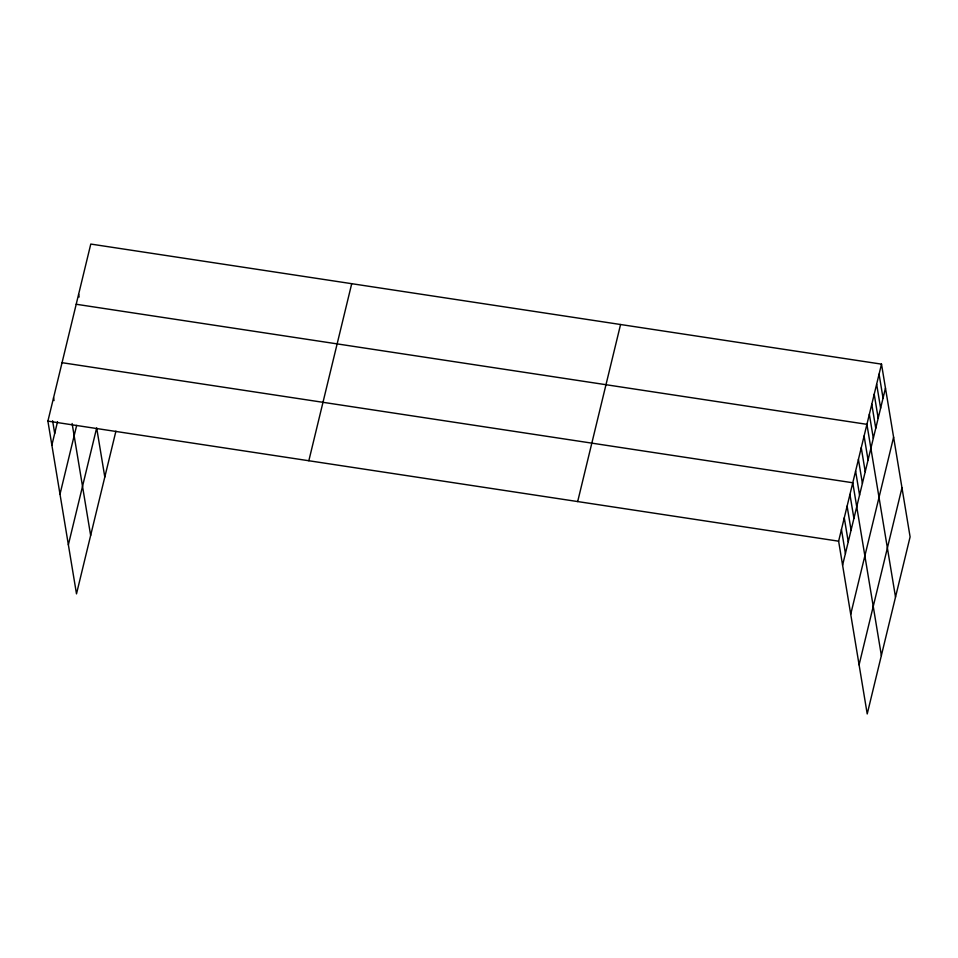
<?xml version="1.0" encoding="UTF-8"?>
<svg xmlns="http://www.w3.org/2000/svg" width="958" height="958" viewBox="0 0 958 958"><rect width="100%" height="100%" fill="white"/><g stroke="black" fill="none" stroke-linecap="round" stroke-linejoin="round"><path stroke-width="1.44" d="M115.918 431.148L76.496 593.864L47.9 421.125L90.782 244.062L881.504 364.136L910.1 536.875L867.218 713.938L838.621 541.186L881.504 364.136M51.876 445.111L57.528 421.736M59.995 494.196L76.664 425.388M68.365 544.779L96.674 427.915L104.805 477.012M308.835 460.738L351.718 283.688M577.674 501.573L620.568 324.511M842.585 565.184L885.467 388.122M850.716 614.27L893.598 437.207M859.087 664.84L901.969 487.79M76.209 304.261L866.918 424.334L895.514 597.074M62.054 362.687L852.764 482.76L881.372 655.511M47.9 421.125L838.621 541.186M879.073 374.171L883.048 398.157M876.642 384.194L880.618 408.192M874.211 394.229L878.187 418.227M871.78 404.264L875.756 428.25M869.349 414.299L873.325 438.285M864.092 436.022L868.056 460.008M861.254 447.709L865.23 471.695M858.428 459.385L862.404 483.383M855.602 471.073L859.565 495.058M849.938 494.448L853.913 518.434M847.111 506.135L851.075 530.121M844.273 517.823L848.249 541.809M841.447 529.499L845.423 553.496M78.64 294.226L79.107 297.052M72.113 423.496L90.651 535.438M53.564 397.75L54.031 400.576M52.594 420.73L54.702 433.423"/></g></svg>
